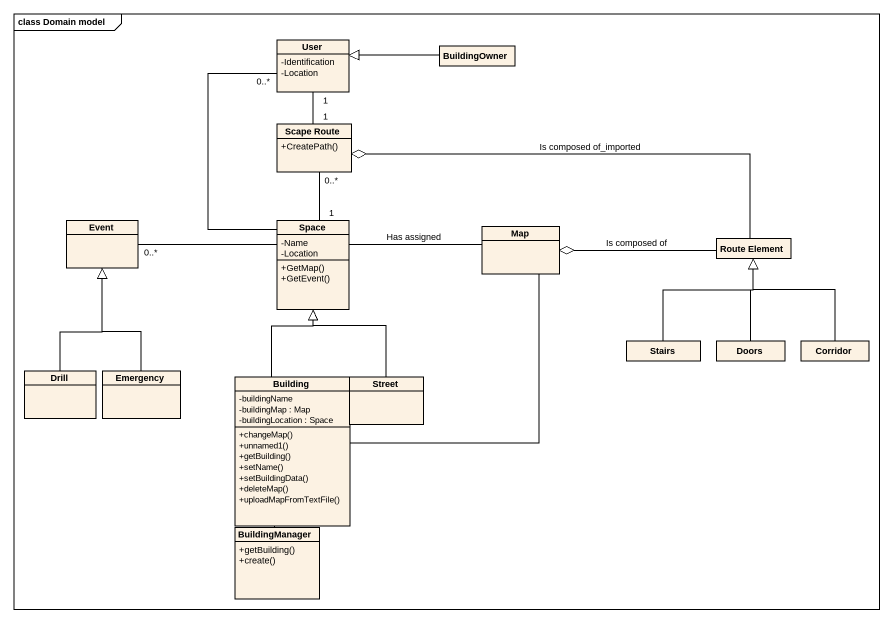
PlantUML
@startuml
mainframe class Domain model
hide circle
hide empty members
skinparam classAttributeIconSize 0
class User {
  -Identification
  -Location
}
class BuildingOwner
class "Scape Route" as Scape_Route {
  +CreatePath()
}
class Event
class Space {
  -Name
  -Location
  +GetMap()
  +GetEvent()
}
class "Map" as Map_
class "Route Element" as Route_Element
class Stairs
class Doors
class Corridor
class Drill
class Emergency
class Building {
  -buildingName
  -buildingMap : Map
  -buildingLocation : Space
  +changeMap()
  +unnamed1()
  +getBuilding()
  +setName()
  +setBuildingData()
  +deleteMap()
  +uploadMapFromTextFile()
}
class Street
class BuildingManager {
  +getBuilding()
  +create()
}
BuildingOwner -left-|> User
Scape_Route "1" -up- "1" User
Scape_Route "0..*" -- "1" Space
Scape_Route o-right- Route_Element : Is composed of_imported
Event "0..*" -right- Space
Space -up- "0..*" User
Space -right- Map_ : Has assigned
Map_ o-right- Route_Element : Is composed of
Stairs -up-|> Route_Element
Doors -up-|> Route_Element
Corridor -up-|> Route_Element
Drill -up-|> Event
Emergency -up-|> Event
Building -up-|> Space
Building -up- Map_
Building -- BuildingManager
Street -up-|> Space
@enduml
